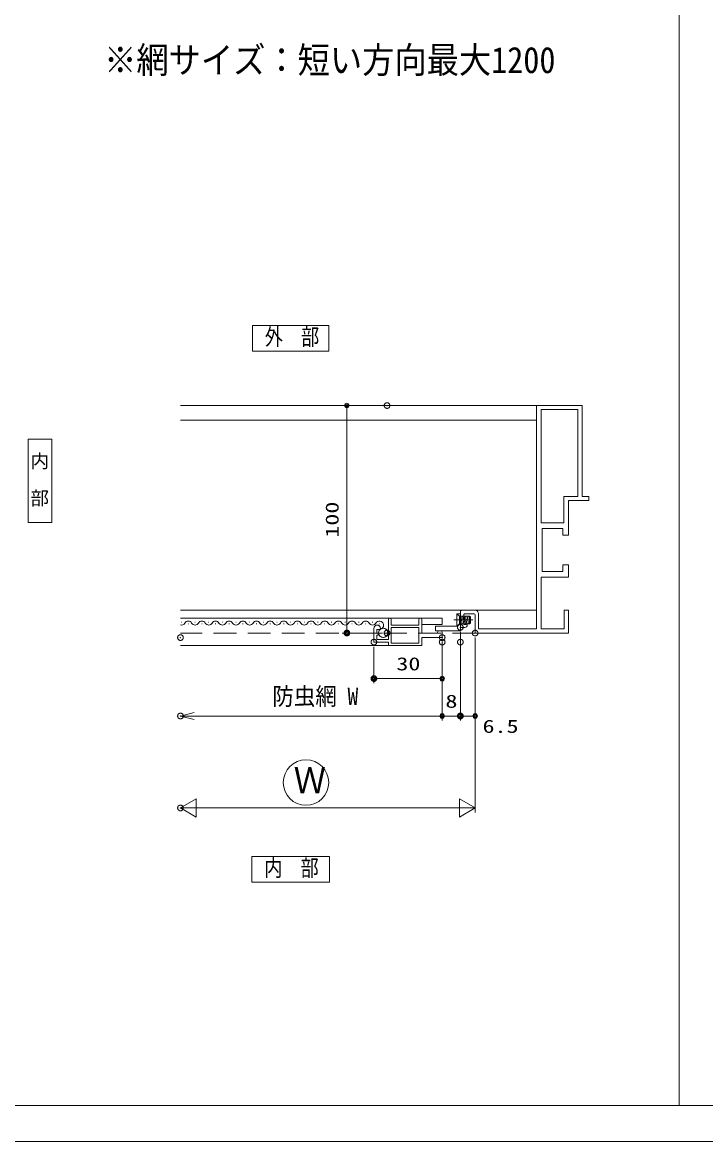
# Model space of a CAD drawing. Units: millimetres, scale not verified. Extents: x -1169 to 0, y -818 to 818.
# Drawn here: x -873.2 to -572.8, y -818.1 to -326.1 of the extents above; entities that cross this region are included whole.
import ezdxf
from ezdxf.enums import TextEntityAlignment as Align

# ---------------------------------------------------------------- set-up
doc = ezdxf.new("R2010")
doc.units = ezdxf.units.MM
doc.header["$LTSCALE"] = 5
doc.header["$PDMODE"] = 32
doc.header["$PDSIZE"] = 2.5
for name, pattern in [('CHAIN2', [12, 9, -1, 1, -1]), ('DASHED2', [3, 2, -1]), ('DASHED3', [4, 3, -1]), ('LONG_DOUBLE_CHAIN', [21.8, 18, -1, 0.6, -0.6, 0.6, -1])]:
    doc.linetypes.add(name, pattern=pattern)
for name, color, linetype, lineweight in [('0-0_KATAZAI', 7, 'DASHED2', 9), ('0-1_0', 7, 'Continuous', 9), ('0-2__0-0_', 4, 'Continuous', 9), ('0-3_USERZ', 2, 'Continuous', 9), ('0-4_YSS_ZEN', 6, 'Continuous', 9), ('0-5_Defpoints', 7, 'DASHED2', 9), ('0-7_USER1', 4, 'Continuous', 9), ('0-8__0-7_', 7, 'Continuous', 9)]:
    doc.layers.add(name, color=color, linetype=linetype, lineweight=lineweight)
doc.styles.add('@ＭＳ ゴシック', font='')
doc.styles.add('ＭＳ ゴシック', font='')
doc.styles.get('@ＭＳ ゴシック').set_extended_font_data('@MS Gothic')
doc.styles.get('ＭＳ ゴシック').set_extended_font_data('MS Gothic')

# ---------------------------------------------------------------- blocks, each defined once
blk = doc.blocks.new('WAKU-W')
at = {"layer": '0-1_0'}
for p, q in [((22.5, -18.75), (22.5, -17.5)), ((25.34, -18.89), (24.66, -19.61)), ((26.25, -18.5), (30, -18.5)), ((7.5, -42.5), (27.5, -42.5)), ((35, -50), (5, -50)), ((-130, -500), (-129.95, -500)), ((-130, -500), (-129.95, -500))]:
    blk.add_line(p, q, dxfattribs=at)
for points in [[(-130, -500), (-230, -500), (-230, -300), (-245, -300), (-245, -291), (-200, -291), (-200, -215), (-187.5, -215), (-187.5, -230), (-142.5, -230), (-142.5, -134.99), (-187.5, -134.99), (-187.5, -150), (-200, -150), (-200, -122.49), (-140, -122.49), (-140, -9), (-191, -9), (-191, -50), (-200, -50), (-200, 0), (5, 0), (5, -40)], [(-2.5, -42.5), (-2.5, -9), (-130, -9), (-130, -124.99), (-129.95, -124.99)], [(30, -40), (30, -30.5), (27, -27.5), (30, -24.5), (30, -18.5)], [(27.5, -12.5), (37.5, -12.5), (37.5, -47.5)], [(-130, -124.99), (-130, -240), (-129.95, -240)], [(-130, -240), (-130, -500), (-129.95, -500)]]:
    blk.add_lwpolyline(points, dxfattribs=at)
blk.add_lwpolyline([(-140, -491), (-140, -242.5), (-190, -242.5), (-190, -300), (-221, -300), (-221, -491)], close=True, dxfattribs=at)
for centre, radius, start, end in [((27.5, -17.5), 5, 90, 180), ((23.75, -18.75), 1.25, 180, 316.39718), ((26.25, -19.75), 1.25, 90, 136.39718), ((5, -42.5), 7.5, 180, 270), ((7.5, -40), 2.5, 180, 270), ((27.5, -40), 2.5, 270, 0), ((35, -47.5), 2.5, 270, 0)]:
    blk.add_arc(centre, radius, start, end, dxfattribs=at)
blk = doc.blocks.new('NAIBU_H')
at = {"layer": '0-7_USER1'}
blk.add_lwpolyline([(-26.1, -91.6), (26.1, -91.6), (26.1, 91.6), (-26.1, 91.6)], close=True, dxfattribs=at)
at = {"layer": '0-7_USER1', "style": '@ＭＳ ゴシック'}
blk.add_text('内\u3000部', height=29.95, rotation=270, dxfattribs=at).set_placement((-24.93, 64.6), align=Align.BOTTOM_LEFT)
blk = doc.blocks.new('GAIBU_W')
at = {"layer": '0-7_USER1'}
blk.add_lwpolyline([(-84, -28), (84, -28), (84, 28), (-84, 28)], close=True, dxfattribs=at)
at = {"layer": '0-7_USER1', "style": 'ＭＳ ゴシック', "width": 0.8}
blk.add_text('外\u3000部', height=36.55, dxfattribs=at).set_placement((-57, -26.03), align=Align.BOTTOM_LEFT)
blk = doc.blocks.new('NAIBU_W')
at = {"layer": '0-7_USER1'}
blk.add_lwpolyline([(-85.14, -28), (85.14, -28), (85.14, 28), (-85.14, 28)], close=True, dxfattribs=at)
at = {"layer": '0-7_USER1', "style": 'ＭＳ ゴシック', "width": 0.8}
blk.add_text('内\u3000部', height=36.55, dxfattribs=at).set_placement((-58.14, -26.03), align=Align.BOTTOM_LEFT)
blk = doc.blocks.new('DOT1')
at = {"layer": '0-1_0'}
blk.add_line((0, 0), (-5, 0), dxfattribs=at)
for radius in [2.5, 1.62]:
    blk.add_circle((0, 0), radius, dxfattribs=at)
blk = doc.blocks.new('Open30_30')
at = {"layer": '0-1_0'}
for q in [(-15, 4.02), (-15, 0), (-15, -4.02)]:
    blk.add_line((0, 0), q, dxfattribs=at)
blk = doc.blocks.new('AMI-WAKU-1-2-1')
at = {"layer": '0-2__0-0_', "color": 7}
blk.add_line((-32.5, 38.5), (-32.5, 41.5), dxfattribs=at)
for points in [[(-57.5, 0), (-27.5, 0), (-27.5, 35), (-29, 35), (-29, 35)], [(-37.75, -105), (-37.75, -105), (-7.5, -105), (-7.5, -73), (0, -73), (0, 0), (-17.5, 0), (-17.5, 45), (-29, 45), (-29, 45)], [(-57.5, -6), (-57.5, -6), (-45, -6), (-45, -67), (-57.5, -67), (-57.5, -67)], [(-57.5, -73), (-57.5, -73), (-13.5, -73), (-13.5, -99), (-22.5, -99), (-22.5, -95.5), (-27.5, -95.5), (-27.5, -99), (-35, -99), (-35, -90.5), (-37.75, -90.5), (-37.75, -90.5)]]:
    blk.add_lwpolyline(points, dxfattribs=at)
blk.add_lwpolyline([(-40, -67), (-5, -67), (-5, -6), (-40, -6)], close=True, dxfattribs=at)
for centre, radius, start, end in [((-29, 41.5), 3.5, 90, 180), ((-29, 38.5), 3.5, 180, 270), ((-57.5, -2.5), 2.5, 90, 180), ((-57.5, -3.5), 2.5, 180, 270), ((-57.5, -69.5), 2.5, 90, 180), ((-57.5, -70.5), 2.5, 180, 270), ((-37.75, -97.75), 7.25, 90, 270)]:
    blk.add_arc(centre, radius, start, end, dxfattribs=at)
blk = doc.blocks.new('ALW1')
at = {"layer": '0-1_0'}
blk.add_line((0, 0), (-5, 0), dxfattribs=at)
blk.add_lwpolyline([(-1.732, -1), (0, 0), (-1.732, 1)], close=True, dxfattribs=at)

msp = doc.modelspace()

# ---------------------------------------------------------------- linework, layer by layer
at = {"layer": '0-2__0-0_', "color": 2}
for p, q in [((-803.708, -588.034), (-688.645, -588.034)), ((-680.645, -586.034), (-680.645, -593.534)), ((-688.645, -590.734), (-697.645, -590.734)), ((-803.708, -600.034), (-697.645, -600.034))]:
    msp.add_line(p, q, dxfattribs=at)
at = {"layer": '0-2__0-0_', "linetype": 'CHAIN2'}
msp.add_line((-683.575, -588.792), (-675.139, -588.792), dxfattribs=at)
at = {"layer": '0-2__0-0_', "linetype": 'LONG_DOUBLE_CHAIN'}
for p, q in [((-681.095, -587.142), (-676.622, -587.142)), ((-681.095, -590.442), (-681.095, -587.142)), ((-681.095, -587.376), (-680.553, -590.442)), ((-680.435, -587.142), (-679.853, -590.442)), ((-679.735, -587.142), (-679.153, -590.442)), ((-679.035, -587.142), (-678.453, -590.442)), ((-678.335, -587.142), (-677.753, -590.442)), ((-677.636, -587.142), (-677.053, -590.442)), ((-676.935, -587.142), (-676.622, -588.917)), ((-676.622, -587.142), (-676.622, -590.442)), ((-676.123, -587.347), (-676.622, -587.142)), ((-676.123, -590.241), (-676.622, -590.442)), ((-676.123, -587.347), (-676.123, -590.241)), ((-681.095, -590.442), (-676.622, -590.442))]:
    msp.add_line(p, q, dxfattribs=at)
at = {"layer": '0-2__0-0_', "color": 7}
msp.add_lwpolyline([(-682.145, -591.534), (-691.645, -591.534), (-691.645, -593.534), (-680.645, -593.534), (-680.645, -586.034), (-682.145, -586.034)], close=True, dxfattribs=at)
at = {"layer": '0-2__0-0_', "color": 2}
msp.add_lwpolyline([(-688.645, -590.734), (-688.645, -588.034), (-688.645, -590.734)], dxfattribs=at)
at = {"layer": '0-2__0-0_', "linetype": 'LONG_DOUBLE_CHAIN'}
msp.add_lwpolyline([(-681.095, -587.142), (-682.145, -586.092), (-682.145, -591.492), (-681.095, -590.442)], dxfattribs=at)
at = {"layer": '0-2__0-0_', "color": 7, "linetype": 'DASHED3'}
msp.add_circle((-714.578, -594.448), 2, dxfattribs=at)
at = {"layer": '0-3_USERZ', "color": 3}
for p, q in [((-647.145, -494.534), (-803.708, -494.534)), ((-714.883, -494.534), (-732.548, -494.534)), ((-730.548, -496.534), (-730.548, -592.534)), ((-647.145, -501.034), (-803.708, -501.034)), ((-647.145, -584.534), (-803.708, -584.534)), ((-714.883, -594.534), (-732.548, -594.534)), ((-680.645, -594.034), (-680.645, -633.011)), ((-688.645, -598.534), (-688.645, -633.011)), ((-688.645, -598.534), (-688.645, -616.57)), ((-674.145, -596.534), (-674.145, -633.011)), ((-718.645, -600.534), (-718.645, -616.57)), ((-688.645, -600.534), (-688.645, -633.011)), ((-680.645, -600.534), (-680.645, -633.011)), ((-690.645, -614.57), (-716.645, -614.57)), ((-690.645, -631.011), (-801.708, -631.011)), ((-686.645, -631.011), (-682.645, -631.011)), ((-676.145, -631.011), (-678.645, -631.011))]:
    msp.add_line(p, q, dxfattribs=at)
at = {"layer": '0-3_USERZ'}
for p, q in [((-803.19, -589.774), (-803.39, -589.774)), ((-797.19, -589.774), (-797.39, -589.774)), ((-791.19, -589.774), (-791.39, -589.774)), ((-785.19, -589.774), (-785.39, -589.774)), ((-779.19, -589.774), (-779.39, -589.774)), ((-773.19, -589.774), (-773.39, -589.774)), ((-767.19, -589.774), (-767.39, -589.774)), ((-761.19, -589.774), (-761.39, -589.774)), ((-755.19, -589.774), (-755.39, -589.774)), ((-749.19, -589.774), (-749.39, -589.774)), ((-743.19, -589.774), (-743.39, -589.774)), ((-737.19, -589.774), (-737.39, -589.774)), ((-731.19, -589.774), (-731.39, -589.774)), ((-725.19, -589.774), (-725.39, -589.774)), ((-719.19, -589.774), (-719.39, -589.774)), ((-800.19, -590.534), (-800.39, -590.534)), ((-794.19, -590.534), (-794.39, -590.534)), ((-788.19, -590.534), (-788.39, -590.534)), ((-782.19, -590.534), (-782.39, -590.534)), ((-776.19, -590.534), (-776.39, -590.534)), ((-770.19, -590.534), (-770.39, -590.534)), ((-764.19, -590.534), (-764.39, -590.534)), ((-758.19, -590.534), (-758.39, -590.534)), ((-752.19, -590.534), (-752.39, -590.534)), ((-746.19, -590.534), (-746.39, -590.534)), ((-740.19, -590.534), (-740.39, -590.534)), ((-734.19, -590.534), (-734.39, -590.534)), ((-728.19, -590.534), (-728.39, -590.534)), ((-722.19, -590.534), (-722.39, -590.534)), ((-716.19, -590.534), (-716.39, -590.534))]:
    msp.add_line(p, q, dxfattribs=at)
at = {"layer": '0-3_USERZ', "color": 3, "linetype": 'DASHED2'}
msp.add_line((-674.145, -594.534), (-803.708, -594.534), dxfattribs=at)
at = {"layer": '0-3_USERZ', "color": 7}
for points in [[(-1135.26, -802.288), (-584.5, -802.288), (-584.5, -285.763), (-1135.26, -285.763)], [(-584.5, -802.288), (-33.74, -802.288), (-33.74, -285.763), (-584.5, -285.763)]]:
    msp.add_lwpolyline(points, close=True, dxfattribs=at)
at = {"layer": '0-3_USERZ'}
for centre, radius, start, end in [((-803.29, -589.315), 1.718, 255.8983, 330.79746), ((-800.29, -590.992), 1.718, 29.20254, 150.79746), ((-797.29, -589.315), 1.718, 209.20254, 330.79746), ((-794.29, -590.992), 1.718, 29.20254, 150.79746), ((-791.29, -589.315), 1.718, 209.20254, 330.79746), ((-788.29, -590.992), 1.718, 29.20254, 150.79746), ((-785.29, -589.315), 1.718, 209.20254, 330.79746), ((-782.29, -590.992), 1.718, 29.20254, 150.79746), ((-779.29, -589.315), 1.718, 209.20254, 330.79746), ((-776.29, -590.992), 1.718, 29.20254, 150.79746), ((-773.29, -589.315), 1.718, 209.20254, 330.79746), ((-770.29, -590.992), 1.718, 29.20254, 150.79746), ((-767.29, -589.315), 1.718, 209.20254, 330.79746), ((-764.29, -590.992), 1.718, 29.20254, 150.79746), ((-761.29, -589.315), 1.718, 209.20254, 330.79746), ((-758.29, -590.992), 1.718, 29.20254, 150.79746), ((-755.29, -589.315), 1.718, 209.20254, 330.79746), ((-752.29, -590.992), 1.718, 29.20254, 150.79746), ((-749.29, -589.315), 1.718, 209.20254, 330.79746), ((-746.29, -590.992), 1.718, 29.20254, 150.79746), ((-743.29, -589.315), 1.718, 209.20254, 330.79746), ((-740.29, -590.992), 1.718, 29.20254, 150.79746), ((-737.29, -589.315), 1.718, 209.20254, 330.79746), ((-734.29, -590.992), 1.718, 29.20254, 150.79746), ((-731.29, -589.315), 1.718, 209.20254, 330.79746), ((-728.29, -590.992), 1.718, 29.20254, 150.79746), ((-725.29, -589.315), 1.718, 209.20254, 330.79746), ((-722.29, -590.992), 1.718, 29.20254, 150.79746), ((-719.29, -589.315), 1.718, 209.20254, 330.79746), ((-716.223, -591.106), 1.833, 310.47755, 148.71225)]:
    msp.add_arc(centre, radius, start, end, dxfattribs=at)
at = {"layer": '0-4_YSS_ZEN'}
for p, q in [((-674.145, -596.534), (-674.145, -673.445)), ((-694.145, -671.445), (-783.708, -671.445))]:
    msp.add_line(p, q, dxfattribs=at)
at = {"layer": '0-5_Defpoints', "color": 1}
msp.add_lwpolyline([(0, -818.1), (-1169, -818.1), (-1169, 818.1), (0, 818.1)], close=True, dxfattribs=at)
at = {"layer": '0-5_Defpoints', "color": 1, "linetype": 'Continuous'}
msp.add_lwpolyline([(-22.5, -818.1), (-22.5, 763.1), (-1146.5, 763.1), (-1146.5, -818.1)], close=True, dxfattribs=at)
at = {"layer": '0-5_Defpoints'}
for p in [(-712.883, -494.534), (-803.708, -596.534), (-730.548, -594.534), (-712.883, -594.534), (-688.645, -596.534), (-680.645, -592.034), (-674.145, -594.534), (-674.145, -594.534), (-718.645, -598.534), (-688.645, -598.534), (-680.645, -598.534), (-718.645, -614.57), (-803.708, -631.011), (-680.645, -631.011), (-803.708, -671.445)]:
    msp.add_point(p, dxfattribs=at)
at = {"layer": '0-8__0-7_'}
msp.add_circle((-748.532, -660.265), 10, dxfattribs=at)

# ---------------------------------------------------------------- block references
at = {"layer": '0-0_KATAZAI', "xscale": 0.2, "yscale": 0.2, "rotation": 180}
msp.add_blockref('WAKU-W', (-673.145, -594.534), dxfattribs=at)
at = {"layer": '0-3_USERZ'}
for name, p, xscale, yscale, rotation in [('DOT1', (-730.548, -494.534), 0.4, 0.4, 90), ('AMI-WAKU-1-2-1', (-697.645, -600.034), 0.2, 0.2, 270), ('DOT1', (-730.548, -594.534), 0.4, 0.4, 270), ('DOT1', (-718.645, -614.57), 0.4, 0.4, 180), ('Open30_30', (-803.708, -631.011), 0.4, 0.4, 180), ('DOT1', (-688.645, -631.011), 0.4, 0.4, 180), ('DOT1', (-680.645, -631.011), 0.4, 0.4, 180)]:
    msp.add_blockref(name, p, dxfattribs=dict(at, xscale=xscale, yscale=yscale, rotation=rotation))
at = {"layer": '0-3_USERZ', "xscale": 0.4, "yscale": 0.4}
for p in [(-688.645, -614.57), (-688.645, -631.011), (-680.645, -631.011), (-674.145, -631.011)]:
    msp.add_blockref('DOT1', p, dxfattribs=at)
at = {"layer": '0-4_YSS_ZEN', "xscale": 4, "yscale": 4, "rotation": 180}
msp.add_blockref('ALW1', (-803.708, -671.445), dxfattribs=at)
at = {"layer": '0-4_YSS_ZEN', "xscale": 4, "yscale": 4}
msp.add_blockref('ALW1', (-674.145, -671.445), dxfattribs=at)
at = {"layer": '0-7_USER1', "xscale": 0.2, "yscale": 0.2}
for name, p in [('GAIBU_W', (-755.241, -464.963)), ('NAIBU_H', (-865.512, -527.65)), ('NAIBU_W', (-755.241, -698.42))]:
    msp.add_blockref(name, p, dxfattribs=at)

# ---------------------------------------------------------------- texts
at = {"layer": '0-3_USERZ', "color": 7, "style": 'ＭＳ ゴシック', "width": 0.9}
msp.add_text('※網サイズ：短い方向最大1200', height=11.55, dxfattribs=at).set_placement((-837.257, -351.865), align=Align.BOTTOM_LEFT)
at = {"layer": '0-3_USERZ', "color": 3, "style": 'ＭＳ ゴシック', "width": 1.35}
msp.add_text('100', height=5.755, rotation=90, dxfattribs=at).set_placement((-732.438, -552.634), align=Align.BOTTOM_LEFT)
at = {"layer": '0-3_USERZ', "color": 3, "style": 'ＭＳ ゴシック'}
for s, height, width, p in [('30', 5.755, 1.35, (-708.788, -612.68)), ('防虫網 W', 7.698, 0.9, (-763.319, -628.492)), ('8', 5.755, 1.35, (-687.216, -629.122)), ('6.5', 5.755, 1.35, (-670.91, -640.137))]:
    msp.add_text(s, height=height, dxfattribs=dict(at, width=width)).set_placement(p, align=Align.BOTTOM_LEFT)
at = {"layer": '0-8__0-7_', "style": 'ＭＳ ゴシック', "width": 0.9}
msp.add_text('Ｗ', height=11.55, dxfattribs=at).set_placement((-753.94, -668.439), align=Align.BOTTOM_LEFT)

doc.saveas('drawing.dxf')
